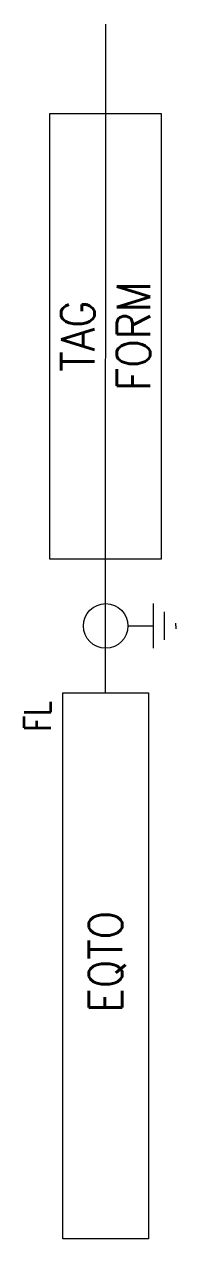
# Model space of a CAD drawing. Header units: millimetres. Extents: x -3.6 to 3.2, y -59.1 to -4.6.
import ezdxf
from ezdxf.enums import TextEntityAlignment as Align

# ---------------------------------------------------------------- set-up
doc = ezdxf.new("R2010")
doc.units = ezdxf.units.MM
doc.header["$MEASUREMENT"] = 0
doc.layers.get('0').update_dxf_attribs({"linetype": 'CONTINUOUS'})
doc.styles.add('ROMANS', font='romans')

msp = doc.modelspace()

# ---------------------------------------------------------------- linework, layer by layer
at = {"color": 7, "linetype": 'Continuous'}
for p, q in [((0, -34.57), (0.006, -4.572)), ((2.153, -32.57), (2.153, -30.57)), ((2.653, -32.195), (2.653, -30.945)), ((1.006, -31.57), (2.153, -31.57)), ((3.153, -31.57), (3.153, -31.445)), ((3.153, -31.57), (3.153, -31.695))]:
    msp.add_line(p, q, dxfattribs=at)
for points in [[(-2.499, -8.57), (2.501, -8.57), (2.501, -28.57), (-2.499, -28.57)], [(-1.924, -34.57), (1.924, -34.57), (1.924, -59.07), (-1.924, -59.07)]]:
    msp.add_lwpolyline(points, close=True)
msp.add_circle((0.006, -31.57), 1, dxfattribs=at)

# ---------------------------------------------------------------- texts
at = {"color": 7, "linetype": 'Continuous', "style": 'ROMANS', "width": 0.9}
for tag, p in [('FORM', (1.251, -18.57)), ('TAG', (-1.249, -18.57)), ('EQTO', (0, -46.642))]:
    msp.add_attdef(tag, text='', height=1.5, rotation=90, dxfattribs=at).set_placement(p, align=Align.MIDDLE_CENTER)
at = {"color": 7, "linetype": 'Continuous', "style": 'ROMANS', "width": 0.76}
msp.add_attdef('FL', text='', height=1.2, rotation=90, dxfattribs=at).set_placement((-2.45, -34.935), align=Align.RIGHT)

doc.saveas('drawing.dxf')
